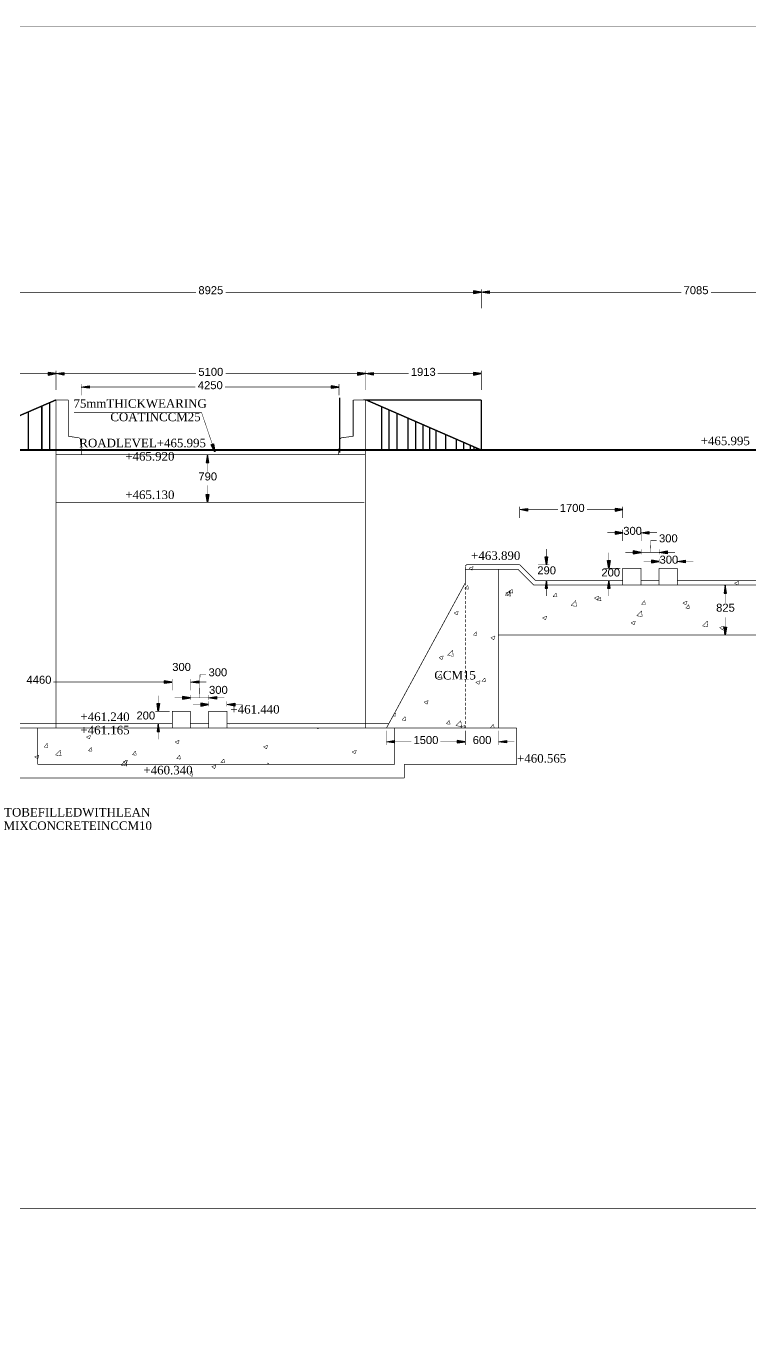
# Model space of a CAD drawing. Header units: millimetres. Extents: x 5 to 839, y 41 to 552.
# Drawn here: x 399.9 to 535.4, y 305.8 to 551.9 of the extents above; entities that cross this region are included whole.
import ezdxf

# ---------------------------------------------------------------- set-up
doc = ezdxf.new("R2010")
doc.units = ezdxf.units.MM
for name, color, linetype in [('H', 7, 'Continuous'), ('P', 7, 'Continuous'), ('T', 7, 'Continuous')]:
    doc.layers.add(name, color=color, linetype=linetype)

msp = doc.modelspace()

# ---------------------------------------------------------------- hatches: boundary and pattern name
at = {"layer": 'H', "linetype": 'Continuous'}
for points in [[(483.623, 501.844), (483.623, 502.32), (485.105, 502.056), (483.623, 501.844)], [(486.586, 501.844), (485.105, 502.056), (486.586, 502.32), (486.586, 501.844)], [(403.966, 486.569), (403.966, 487.027), (405.448, 486.816), (403.966, 486.569)], [(406.929, 486.569), (405.448, 486.816), (406.929, 487.027), (406.929, 486.569)], [(461.91, 486.569), (461.91, 487.027), (463.391, 486.816), (461.91, 486.569)], [(464.838, 486.569), (463.391, 486.816), (464.838, 487.027), (464.838, 486.569)], [(483.623, 486.569), (483.623, 487.027), (485.105, 486.816), (483.623, 486.569)], [(411.621, 484.064), (410.139, 484.329), (411.621, 484.54), (411.621, 484.064)], [(456.953, 484.064), (456.953, 484.54), (458.435, 484.329), (456.953, 484.064)], [(435.204, 472.175), (434.481, 473.481), (434.94, 473.657), (435.204, 472.175)], [(433.546, 470.182), (433.811, 471.664), (434.058, 470.182), (433.546, 470.182)], [(433.811, 462.686), (433.546, 464.167), (434.058, 464.167), (433.811, 462.686)], [(493.783, 461.081), (492.301, 461.345), (493.783, 461.539), (493.783, 461.081)], [(510.17, 461.081), (510.17, 461.539), (511.616, 461.345), (510.17, 461.081)], [(510.17, 456.759), (510.17, 457.235), (511.616, 457.024), (510.17, 456.759)], [(516.52, 456.759), (515.038, 457.024), (516.52, 457.235), (516.52, 456.759)], [(513.556, 453.073), (513.556, 453.584), (515.038, 453.337), (513.556, 453.073)], [(519.906, 453.073), (518.425, 453.337), (519.906, 453.584), (519.906, 453.073)], [(497.311, 451.009), (497.046, 452.49), (497.523, 452.49), (497.311, 451.009)], [(508.988, 450.321), (508.776, 451.82), (509.235, 451.82), (508.988, 450.321)], [(516.996, 451.379), (516.996, 451.855), (518.425, 451.644), (516.996, 451.379)], [(523.346, 451.379), (521.864, 451.644), (523.346, 451.855), (523.346, 451.379)], [(497.046, 446.599), (497.311, 448.045), (497.523, 446.599), (497.046, 446.599)], [(508.776, 446.599), (508.988, 448.045), (509.235, 446.599), (508.776, 446.599)], [(530.578, 445.717), (530.789, 447.199), (531.036, 445.717), (530.578, 445.717)], [(530.789, 437.833), (530.578, 439.314), (531.036, 439.314), (530.789, 437.833)], [(425.715, 428.819), (425.715, 429.295), (427.196, 429.031), (425.715, 428.819)], [(425.715, 428.819), (425.715, 429.295), (427.196, 429.031), (425.715, 428.819)], [(432.118, 428.819), (430.636, 429.031), (432.118, 429.295), (432.118, 428.819)], [(429.154, 425.82), (429.154, 426.332), (430.636, 426.067), (429.154, 425.82)], [(435.504, 425.82), (434.023, 426.067), (435.504, 426.332), (435.504, 425.82)], [(424.568, 423.527), (424.356, 425.009), (424.833, 425.009), (424.568, 423.527)], [(432.576, 424.55), (432.576, 425.062), (434.023, 424.797), (432.576, 424.55)], [(438.926, 424.55), (437.444, 424.797), (438.926, 425.062), (438.926, 424.55)], [(424.356, 419.77), (424.568, 421.252), (424.833, 419.77), (424.356, 419.77)], [(468.806, 417.601), (467.325, 417.812), (468.806, 418.077), (468.806, 417.601)], [(480.624, 417.601), (480.624, 418.077), (482.106, 417.812), (480.624, 417.601)], [(480.624, 417.601), (480.624, 418.077), (482.106, 417.812), (480.624, 417.601)], [(489.814, 417.601), (488.333, 417.812), (489.814, 418.077), (489.814, 417.601)]]:
    msp.add_hatch(color=256, dxfattribs=at).paths.add_polyline_path(points)

# ---------------------------------------------------------------- linework, layer by layer
at = {"layer": 'P'}
for points, const_width in [([(6.738, 41.769), (833.878, 41.769), (833.878, 551.886), (6.738, 551.886), (833.878, 551.886)], 0.085), ([(385.163, 502.073), (431.641, 502.073)], 0.085), ([(483.623, 502.073), (437.18, 502.073)], 0.085), ([(485.105, 499.057), (485.105, 502.655)], 0.085), ([(485.105, 499.057), (485.105, 502.655)], 0.085), ([(486.586, 502.073), (522.57, 502.073)], 0.085), ([(564.092, 502.073), (528.108, 502.073)], 0.085), ([(405.43, 483.782), (405.43, 487.38)], 0.085), ([(405.43, 483.782), (405.43, 487.38)], 0.085), ([(463.391, 483.782), (463.391, 487.38)], 0.085), ([(463.391, 483.782), (463.391, 487.38)], 0.085), ([(485.105, 483.782), (485.105, 487.38)], 0.085), ([(403.948, 486.833), (397.263, 486.833)], 0.085), ([(406.912, 486.833), (431.641, 486.833)], 0.085), ([(410.139, 482.759), (410.139, 484.875)], 0.085), ([(461.91, 486.833), (437.18, 486.833)], 0.085), ([(458.435, 482.759), (458.435, 484.875)], 0.085), ([(464.82, 486.833), (471.523, 486.833)], 0.085), ([(483.623, 486.833), (476.938, 486.833)], 0.085), ([(411.621, 484.329), (431.518, 484.329)], 0.085), ([(456.953, 484.329), (437.092, 484.329)], 0.085), ([(458.558, 482.3), (458.558, 472.017)], 0.254), ([(383.716, 472.511), (405.43, 481.912)], 0.254), ([(402.766, 480.73), (402.766, 472.511)], 0.254), ([(404.248, 481.365), (404.248, 472.511)], 0.254), ([(405.43, 481.912), (407.723, 481.912)], 0.127), ([(405.43, 481.912), (405.43, 420.405)], 0.127), ([(407.723, 475.103), (407.723, 481.912)], 0.127), ([(463.391, 481.912), (461.098, 481.912)], 0.127), ([(461.098, 481.912), (461.098, 475.103)], 0.127), ([(485.105, 472.511), (463.515, 481.912), (485.105, 481.912)], 0.254), ([(463.391, 420.405), (463.391, 481.912)], 0.127), ([(466.443, 480.572), (466.443, 472.511)], 0.254), ([(467.783, 479.972), (467.783, 472.511)], 0.254), ([(485.105, 472.511), (485.105, 481.912)], 0.254), ([(400.226, 479.637), (400.226, 472.511)], 0.254), ([(434.728, 473.569), (432.7, 479.513), (408.817, 479.513)], 0.085), ([(469.318, 479.337), (469.318, 472.511)], 0.254), ([(471.346, 478.455), (471.346, 472.511)], 0.254), ([(472.828, 477.802), (472.828, 472.511)], 0.254), ([(407.723, 475.103), (409.698, 474.804)], 0.127), ([(461.098, 475.103), (458.893, 474.804)], 0.127), ([(474.186, 477.22), (474.186, 472.511)], 0.254), ([(475.456, 476.673), (475.456, 472.511)], 0.254), ([(476.638, 476.162), (476.638, 472.511)], 0.254), ([(478.455, 475.403), (478.455, 472.511)], 0.254), ([(383.716, 472.511), (551.656, 472.511)], 0.339), ([(409.91, 474.68), (409.857, 474.751), (409.769, 474.786)], 0.127), ([(409.963, 474.557), (409.91, 474.68)], 0.127), ([(410.263, 471.664), (409.963, 474.557)], 0.127), ([(458.347, 471.664), (458.646, 474.557)], 0.127), ([(458.735, 474.68), (458.699, 474.61)], 0.127), ([(458.805, 474.751), (458.735, 474.68)], 0.127), ([(458.929, 474.804), (458.805, 474.751)], 0.127), ([(480.448, 474.504), (480.448, 472.511)], 0.254), ([(481.806, 473.957), (481.806, 472.511)], 0.254), ([(483.076, 473.41), (483.076, 472.511)], 0.254), ([(483.747, 473.11), (483.747, 472.511)], 0.254), ([(484.17, 472.899), (484.17, 472.511)], 0.254), ([(484.505, 472.775), (484.505, 472.511)], 0.254), ([(405.43, 472.511), (463.303, 472.511)], 0.127), ([(405.465, 471.664), (463.338, 471.664)], 0.127), ([(433.158, 471.664), (434.393, 471.664)], 0.085), ([(433.793, 470.182), (433.793, 468.489)], 0.085), ([(433.793, 464.185), (433.793, 465.878)], 0.085), ([(405.342, 462.703), (463.215, 462.703)], 0.127), ([(433.158, 462.703), (434.393, 462.703)], 0.085), ([(492.301, 459.775), (492.301, 461.892)], 0.085), ([(493.783, 461.345), (499.463, 461.345)], 0.085), ([(510.17, 461.345), (504.878, 461.345)], 0.085), ([(511.598, 459.775), (511.598, 461.892)], 0.085), ([(510.17, 457.024), (508.688, 457.024)], 0.085), ([(511.598, 455.454), (511.598, 457.57)], 0.085), ([(515.038, 455.454), (515.038, 457.57)], 0.085), ([(516.52, 457.024), (518.001, 457.024)], 0.085), ([(516.731, 453.337), (516.819, 455.542)], 0.085), ([(516.819, 455.542), (517.948, 455.542)], 0.085), ([(497.293, 452.49), (497.293, 453.972)], 0.085), ([(508.988, 451.82), (508.988, 453.302)], 0.085), ([(513.556, 453.337), (512.075, 453.337)], 0.085), ([(515.038, 452.967), (515.038, 453.884)], 0.085), ([(515.038, 453.337), (518.425, 453.337)], 0.085), ([(518.425, 452.967), (518.425, 453.884)], 0.085), ([(519.906, 453.337), (521.388, 453.337)], 0.085), ([(482.159, 450.832), (482.124, 450.744), (482.106, 450.656)], 0.127), ([(482.106, 447.622), (482.106, 450.585)], 0.127), ([(482.335, 451.009), (482.265, 450.956), (482.194, 450.903), (482.159, 450.832)], 0.127), ([(482.406, 451.044), (482.335, 451.009)], 0.127), ([(482.547, 451.062), (482.406, 451.044)], 0.127), ([(492.301, 451.009), (482.529, 451.009)], 0.127), ([(482.776, 450.374), (483.588, 450.674)], 0.085), ([(483.411, 450.162), (483.588, 450.674)], 0.085), ([(495.265, 448.045), (492.301, 451.009)], 0.127), ([(495.723, 451.009), (497.84, 451.009)], 0.085), ([(516.978, 451.644), (515.497, 451.644)], 0.085), ([(518.425, 451.273), (518.425, 452.191)], 0.085), ([(521.847, 451.273), (521.847, 452.191)], 0.085), ([(523.328, 451.644), (524.81, 451.644)], 0.085), ([(491.966, 450.162), (482.106, 450.162)], 0.127), ([(482.776, 450.374), (483.076, 450.162)], 0.085), ([(483.076, 450.162), (483.376, 450.003)], 0.085), ([(483.376, 450.003), (483.411, 450.162)], 0.085), ([(488.315, 450.162), (488.315, 420.405)], 0.127), ([(494.93, 447.199), (491.966, 450.162)], 0.127), ([(511.598, 448.045), (495.265, 448.045)], 0.127), ([(495.723, 448.045), (497.84, 448.045)], 0.085), ([(511.14, 450.338), (508.423, 450.338)], 0.085), ([(511.14, 448.045), (508.423, 448.045)], 0.085), ([(515.038, 447.199), (515.038, 450.338), (511.598, 450.338), (511.598, 447.199)], 0.127), ([(518.425, 448.045), (515.038, 448.045)], 0.127), ([(521.847, 450.338), (518.425, 450.338)], 0.127), ([(518.425, 450.338), (518.425, 447.199)], 0.127), ([(521.847, 447.199), (521.847, 450.338)], 0.127), ([(551.268, 448.045), (521.847, 448.045)], 0.127), ([(482.106, 447.622), (467.325, 420.405)], 0.127), ([(482.018, 446.528), (482.106, 446.617)], 0.085), ([(482.018, 446.528), (482.106, 446.528)], 0.085), ([(482.106, 447.622), (482.106, 447.163)], 0.169), ([(482.106, 446.864), (482.106, 446.264)], 0.169), ([(482.106, 445.982), (482.106, 445.417)], 0.169), ([(482.106, 446.617), (482.565, 447.163)], 0.085), ([(482.106, 446.528), (482.688, 446.44)], 0.085), ([(482.723, 446.44), (482.565, 447.163)], 0.085), ([(489.585, 445.294), (490.485, 446.229)], 0.085), ([(489.673, 445.717), (490.485, 446.052)], 0.085), ([(489.673, 445.717), (490.273, 445.347)], 0.085), ([(490.273, 445.805), (490.82, 446.44)], 0.085), ([(490.273, 445.347), (490.485, 446.017)], 0.085), ([(490.273, 445.805), (490.996, 445.717)], 0.085), ([(490.608, 445.135), (490.485, 446.229)], 0.085), ([(490.996, 445.717), (490.855, 446.44)], 0.085), ([(575.239, 447.199), (494.93, 447.199)], 0.127), ([(497.293, 446.617), (497.293, 445.135)], 0.085), ([(498.563, 445.082), (499.11, 445.717)], 0.085), ([(499.286, 444.994), (499.163, 445.717)], 0.085), ([(508.988, 446.617), (508.988, 445.135)], 0.085), ([(530.86, 447.199), (530.225, 447.199)], 0.085), ([(530.789, 445.717), (530.789, 443.865)], 0.085), ([(533.365, 447.922), (532.553, 447.587), (533.118, 447.199)], 0.085), ([(533.153, 447.199), (533.365, 447.922)], 0.085), ([(482.106, 445.135), (482.106, 444.535)], 0.169), ([(482.106, 444.235), (482.106, 443.689)], 0.169), ([(482.106, 443.389), (482.106, 442.807)], 0.169), ([(489.585, 445.294), (490.608, 445.135)], 0.085), ([(498.563, 445.047), (499.251, 444.994)], 0.085), ([(501.915, 443.353), (502.797, 444.324)], 0.085), ([(501.915, 443.353), (502.92, 443.23)], 0.085), ([(502.92, 443.23), (502.797, 444.324)], 0.085), ([(506.271, 444.782), (507.065, 445.135)], 0.085), ([(506.271, 444.782), (506.818, 444.412)], 0.085), ([(506.818, 444.324), (507.418, 444.994)], 0.085), ([(506.871, 444.412), (507.065, 445.135)], 0.085), ([(506.871, 444.324), (507.541, 444.288)], 0.085), ([(507.541, 444.288), (507.418, 444.994)], 0.085), ([(515.126, 443.6), (515.673, 444.288)], 0.085), ([(515.126, 443.6), (515.796, 443.565)], 0.085), ([(515.832, 443.565), (515.708, 444.288)], 0.085), ([(522.87, 443.9), (523.663, 444.2)], 0.085), ([(522.87, 443.865), (523.416, 443.477)], 0.085), ([(523.416, 443.477), (523.663, 444.2)], 0.085), ([(523.416, 442.877), (523.963, 443.565)], 0.085), ([(524.087, 442.842), (523.963, 443.565)], 0.085), ([(479.989, 441.995), (480.783, 442.33)], 0.085), ([(479.989, 441.995), (480.572, 441.607)], 0.085), ([(480.572, 441.607), (480.783, 442.295)], 0.085), ([(482.106, 442.507), (482.106, 441.96)], 0.169), ([(482.106, 441.66), (482.106, 441.06)], 0.169), ([(482.106, 440.813), (482.106, 440.214)], 0.169), ([(496.57, 441.06), (497.381, 441.396)], 0.085), ([(496.57, 441.06), (497.134, 440.69)], 0.085), ([(497.134, 440.69), (497.381, 441.396)], 0.085), ([(514.227, 441.448), (515.126, 442.383)], 0.085), ([(514.227, 441.448), (515.25, 441.325)], 0.085), ([(515.25, 441.272), (515.126, 442.383)], 0.085), ([(523.416, 442.877), (524.087, 442.842)], 0.085), ([(530.789, 439.332), (530.789, 441.184)], 0.085), ([(482.106, 439.914), (482.106, 439.332)], 0.169), ([(482.106, 439.067), (482.106, 438.485)], 0.169), ([(482.106, 438.185), (482.106, 437.638)], 0.169), ([(483.623, 437.85), (484.17, 438.485)], 0.085), ([(484.293, 437.762), (484.17, 438.485)], 0.085), ([(513.168, 440.178), (513.98, 440.478)], 0.085), ([(513.168, 440.126), (513.715, 439.755)], 0.085), ([(513.715, 439.755), (513.98, 440.478)], 0.085), ([(526.556, 439.543), (527.438, 440.478)], 0.085), ([(526.556, 439.543), (527.562, 439.367)], 0.085), ([(527.562, 439.367), (527.438, 440.478)], 0.085), ([(529.731, 439.244), (530.525, 439.543)], 0.085), ([(529.766, 439.244), (530.313, 438.82)], 0.085), ([(530.313, 438.82), (530.578, 439.543)], 0.085), ([(482.106, 437.339), (482.106, 436.739)], 0.169), ([(482.106, 436.457), (482.106, 435.892)], 0.169), ([(482.106, 435.61), (482.106, 435.01)], 0.169), ([(483.623, 437.85), (484.293, 437.762)], 0.085), ([(486.886, 437.339), (487.68, 437.674)], 0.085), ([(486.886, 437.339), (487.433, 436.951)], 0.085), ([(487.433, 436.951), (487.68, 437.674)], 0.085), ([(554.232, 437.85), (488.315, 437.85)], 0.127), ([(530.86, 437.85), (530.225, 437.85)], 0.085), ([(477.15, 433.652), (477.996, 433.952)], 0.085), ([(477.185, 433.617), (477.732, 433.229)], 0.085), ([(477.732, 433.229), (477.996, 433.952)], 0.085), ([(478.79, 434.04), (479.725, 434.975)], 0.085), ([(478.79, 434.04), (479.848, 433.864)], 0.085), ([(479.848, 433.864), (479.725, 434.975)], 0.085), ([(482.106, 434.71), (482.106, 434.164)], 0.169), ([(482.106, 433.864), (482.106, 433.282)], 0.169), ([(482.106, 433.017), (482.106, 432.435)], 0.169), ([(482.106, 432.135), (482.106, 431.535)], 0.169), ([(482.106, 431.288), (482.106, 430.689)], 0.169), ([(425.715, 429.048), (404.918, 429.048)], 0.085), ([(425.715, 429.048), (424.268, 429.048)], 0.085), ([(427.196, 427.514), (427.196, 429.63)], 0.085), ([(427.196, 427.514), (427.196, 429.63)], 0.085), ([(430.618, 427.514), (430.618, 429.63)], 0.085), ([(432.1, 429.048), (433.582, 429.048)], 0.085), ([(432.312, 426.085), (432.4, 430.442)], 0.085), ([(432.4, 430.442), (433.546, 430.442)], 0.085), ([(476.938, 429.895), (477.485, 430.53)], 0.085), ([(476.938, 429.895), (477.608, 429.807)], 0.085), ([(477.661, 429.807), (477.52, 430.53)], 0.085), ([(482.106, 430.389), (482.106, 429.842)], 0.169), ([(482.106, 429.542), (482.106, 428.96)], 0.169), ([(482.106, 428.66), (482.106, 428.113)], 0.169), ([(484.046, 428.995), (484.84, 429.295)], 0.085), ([(484.046, 428.995), (484.646, 428.625)], 0.085), ([(484.646, 428.572), (484.893, 429.295)], 0.085), ([(485.193, 429.172), (485.775, 429.807)], 0.085), ([(485.228, 429.172), (485.898, 429.084)], 0.085), ([(485.898, 429.084), (485.775, 429.807)], 0.085), ([(424.568, 425.027), (424.568, 426.508)], 0.085), ([(429.137, 426.085), (427.655, 426.085)], 0.085), ([(430.618, 425.697), (430.618, 426.632)], 0.085), ([(430.618, 426.085), (434.005, 426.085)], 0.085), ([(434.005, 425.697), (434.005, 426.632)], 0.085), ([(435.487, 426.085), (436.968, 426.085)], 0.085), ([(482.106, 427.814), (482.106, 427.214)], 0.169), ([(482.106, 426.932), (482.106, 426.367)], 0.169), ([(482.106, 426.085), (482.106, 425.485)], 0.169), ([(426.72, 423.545), (424.021, 423.545)], 0.085), ([(430.618, 420.405), (430.618, 423.545), (427.196, 423.545), (427.196, 420.405)], 0.127), ([(432.576, 424.815), (431.094, 424.815)], 0.085), ([(437.444, 420.405), (437.444, 423.545), (434.005, 423.545), (434.005, 420.405)], 0.127), ([(434.005, 424.462), (434.005, 425.397)], 0.085), ([(437.444, 424.462), (437.444, 425.397)], 0.085), ([(438.926, 424.815), (440.39, 424.815)], 0.085), ([(469.053, 422.645), (468.965, 423.404)], 0.085), ([(474.345, 425.274), (475.156, 425.573)], 0.085), ([(474.345, 425.274), (474.945, 424.886)], 0.085), ([(474.945, 424.886), (475.156, 425.573)], 0.085), ([(482.106, 425.185), (482.106, 424.639)], 0.169), ([(482.106, 424.339), (482.106, 423.757)], 0.169), ([(482.106, 423.492), (482.106, 422.91)], 0.169), ([(427.196, 421.252), (379.483, 421.252)], 0.127), ([(426.72, 421.252), (424.021, 421.252)], 0.085), ([(434.005, 421.252), (430.618, 421.252)], 0.127), ([(434.005, 421.252), (430.618, 421.252)], 0.127), ([(467.783, 421.252), (437.444, 421.252)], 0.127), ([(437.815, 421.252), (437.991, 421.164), (438.027, 421.252)], 0.085), ([(468.559, 422.698), (469.053, 422.645)], 0.085), ([(470.253, 421.922), (470.8, 422.557)], 0.085), ([(470.253, 421.922), (470.958, 421.852)], 0.085), ([(470.958, 421.852), (470.835, 422.557)], 0.085), ([(478.543, 421.217), (479.09, 421.852)], 0.085), ([(478.543, 421.217), (479.213, 421.128)], 0.085), ([(479.266, 421.128), (479.09, 421.852)], 0.085), ([(480.325, 420.864), (481.259, 421.799)], 0.085), ([(480.36, 420.864), (481.383, 420.705)], 0.085), ([(481.383, 420.705), (481.259, 421.799)], 0.085), ([(481.259, 420.617), (482.053, 420.917)], 0.085), ([(481.894, 420.405), (482.053, 420.917)], 0.085), ([(482.106, 422.61), (482.106, 422.063)], 0.169), ([(482.106, 421.763), (482.106, 421.164)], 0.169), ([(482.106, 420.864), (482.106, 420.405)], 0.169), ([(486.798, 420.441), (487.345, 421.128)], 0.085), ([(487.521, 420.405), (487.398, 421.128)], 0.085), ([(491.755, 420.405), (379.148, 420.405)], 0.127), ([(402.008, 420.405), (402.008, 413.597)], 0.127), ([(411.11, 418.747), (411.903, 419.047)], 0.085), ([(411.11, 418.747), (411.692, 418.377)], 0.085), ([(411.692, 418.377), (411.903, 419.047)], 0.085), ([(424.568, 419.77), (424.568, 418.289)], 0.085), ([(454.29, 420.405), (454.537, 420.229)], 0.085), ([(454.589, 420.229), (454.625, 420.405)], 0.085), ([(467.325, 419.947), (467.325, 417.266)], 0.085), ([(468.895, 420.405), (468.895, 413.597)], 0.127), ([(491.755, 420.405), (491.755, 413.597), (470.711, 413.597)], 0.127), ([(481.259, 420.617), (481.542, 420.405)], 0.085), ([(482.106, 419.947), (482.106, 417.266)], 0.085), ([(482.106, 419.947), (482.106, 417.266)], 0.085), ([(486.798, 420.441), (487.521, 420.405)], 0.085), ([(488.315, 419.947), (488.315, 417.266)], 0.085), ([(403.19, 416.842), (403.737, 417.53)], 0.085), ([(403.19, 416.842), (403.86, 416.807)], 0.085), ([(403.913, 416.807), (403.789, 417.53)], 0.085), ([(405.306, 415.361), (406.241, 416.295)], 0.085), ([(406.365, 415.202), (406.241, 416.295)], 0.085), ([(411.48, 416.137), (412.044, 416.807)], 0.085), ([(411.48, 416.137), (412.168, 416.084)], 0.085), ([(412.168, 416.084), (412.044, 416.807)], 0.085), ([(419.735, 415.413), (420.282, 416.084)], 0.085), ([(420.458, 415.361), (420.335, 416.084)], 0.085), ([(427.69, 417.83), (428.502, 418.112)], 0.085), ([(427.69, 417.83), (428.29, 417.442)], 0.085), ([(428.29, 417.442), (428.502, 418.112)], 0.085), ([(444.288, 416.895), (445.1, 417.195)], 0.085), ([(444.288, 416.895), (444.853, 416.507)], 0.085), ([(444.853, 416.507), (445.1, 417.195)], 0.085), ([(460.887, 415.96), (461.698, 416.295)], 0.085), ([(460.887, 415.96), (461.433, 415.572)], 0.085), ([(461.433, 415.572), (461.698, 416.26)], 0.085), ([(468.806, 417.83), (471.981, 417.83)], 0.085), ([(480.607, 417.83), (477.397, 417.83)], 0.085), ([(480.607, 417.83), (479.143, 417.83)], 0.085), ([(489.797, 417.83), (491.278, 417.83)], 0.085), ([(401.408, 415.025), (402.22, 415.325)], 0.085), ([(401.408, 415.025), (402.008, 414.655)], 0.085), ([(468.895, 413.597), (402.008, 413.597)], 0.127), ([(402.008, 414.655), (402.22, 415.325)], 0.085), ([(405.342, 415.361), (406.365, 415.202)], 0.085), ([(417.618, 413.456), (418.553, 414.39)], 0.085), ([(418.006, 414.091), (418.818, 414.39)], 0.085), ([(418.006, 414.091), (418.553, 413.72)], 0.085), ([(418.677, 413.297), (418.553, 414.39)], 0.085), ([(418.553, 413.72), (418.818, 414.39)], 0.085), ([(419.735, 415.413), (420.458, 415.325)], 0.085), ([(428.043, 414.69), (428.59, 415.361)], 0.085), ([(428.043, 414.69), (428.713, 414.602)], 0.085), ([(428.748, 414.602), (428.59, 415.361)], 0.085), ([(434.605, 413.173), (435.398, 413.508)], 0.085), ([(436.298, 413.967), (436.845, 414.602)], 0.085), ([(436.298, 413.967), (437.021, 413.879)], 0.085), ([(437.021, 413.879), (436.88, 414.602)], 0.085), ([(444.888, 413.597), (445.135, 413.879)], 0.085), ([(445.223, 413.597), (445.188, 413.879)], 0.085), ([(470.711, 413.597), (470.711, 411.057)], 0.127), ([(470.711, 411.057), (355.177, 411.057)], 0.127), ([(417.671, 413.456), (418.677, 413.297)], 0.085), ([(430.495, 412.115), (430.865, 412.485)], 0.085), ([(430.495, 411.48), (431.006, 411.392)], 0.085), ([(431.006, 411.392), (430.865, 412.485)], 0.085), ([(434.605, 413.173), (435.151, 412.785)], 0.085), ([(435.151, 412.785), (435.398, 413.456)], 0.085), ([(51.276, 330.359), (621.418, 330.359)], 0.085)]:
    msp.add_lwpolyline(points, dxfattribs=dict(at, const_width=const_width))
for points in [[(483.623, 502.32), (483.623, 501.862), (485.105, 502.073), (483.623, 502.32)], [(486.586, 502.32), (486.586, 501.862), (485.105, 502.073), (486.586, 502.32)], [(403.948, 487.045), (403.948, 486.569), (405.43, 486.833), (403.948, 487.045)], [(406.912, 487.045), (406.912, 486.569), (405.43, 486.833), (406.912, 487.045)], [(461.91, 487.045), (461.91, 486.569), (463.391, 486.833), (461.91, 487.045)], [(464.82, 487.045), (464.82, 486.569), (463.391, 486.833), (464.82, 487.045)], [(483.623, 487.045), (483.623, 486.569), (485.105, 486.833), (483.623, 487.045)], [(411.621, 484.54), (411.621, 484.082), (410.139, 484.329), (411.621, 484.54)], [(456.953, 484.54), (456.953, 484.082), (458.435, 484.329), (456.953, 484.54)], [(434.94, 473.657), (435.187, 472.175), (434.481, 473.498), (434.94, 473.657)], [(433.546, 470.182), (434.04, 470.182), (433.793, 471.664), (433.546, 470.182)], [(433.546, 464.185), (434.04, 464.185), (433.793, 462.703), (433.546, 464.185)], [(493.783, 461.557), (493.783, 461.081), (492.301, 461.345), (493.783, 461.557)], [(510.17, 461.557), (510.17, 461.081), (511.598, 461.345), (510.17, 461.557)], [(510.17, 457.235), (510.17, 456.777), (511.598, 457.024), (510.17, 457.235)], [(516.52, 457.235), (516.52, 456.777), (515.038, 457.024), (516.52, 457.235)], [(513.556, 453.602), (513.556, 453.09), (515.038, 453.337), (513.556, 453.602)], [(519.906, 453.602), (519.906, 453.09), (518.425, 453.337), (519.906, 453.602)], [(497.046, 452.49), (497.505, 452.49), (497.293, 451.009), (497.046, 452.49)], [(508.776, 451.82), (509.235, 451.82), (508.988, 450.338), (508.776, 451.82)], [(516.978, 451.855), (516.978, 451.397), (518.425, 451.644), (516.978, 451.855)], [(523.328, 451.855), (523.328, 451.397), (521.847, 451.644), (523.328, 451.855)], [(497.046, 446.617), (497.505, 446.617), (497.293, 448.045), (497.046, 446.617)], [(508.776, 446.617), (509.235, 446.617), (508.988, 448.045), (508.776, 446.617)], [(530.578, 445.717), (531.036, 445.717), (530.789, 447.199), (530.578, 445.717)], [(530.578, 439.332), (531.036, 439.332), (530.789, 437.85), (530.578, 439.332)], [(425.715, 429.295), (425.715, 428.837), (427.196, 429.048), (425.715, 429.295)], [(425.715, 429.295), (425.715, 428.837), (427.196, 429.048), (425.715, 429.295)], [(432.1, 429.295), (432.1, 428.837), (430.618, 429.048), (432.1, 429.295)], [(429.137, 426.332), (429.137, 425.82), (430.618, 426.085), (429.137, 426.332)], [(435.487, 426.332), (435.487, 425.82), (434.005, 426.085), (435.487, 426.332)], [(424.356, 425.027), (424.815, 425.027), (424.568, 423.545), (424.356, 425.027)], [(432.576, 425.062), (432.576, 424.55), (434.005, 424.815), (432.576, 425.062)], [(438.926, 425.062), (438.926, 424.55), (437.444, 424.815), (438.926, 425.062)], [(424.356, 419.77), (424.815, 419.77), (424.568, 421.252), (424.356, 419.77)], [(468.806, 418.077), (468.806, 417.618), (467.325, 417.83), (468.806, 418.077)], [(480.607, 418.077), (480.607, 417.618), (482.106, 417.83), (480.607, 418.077)], [(480.607, 418.077), (480.607, 417.618), (482.106, 417.83), (480.607, 418.077)], [(489.797, 418.077), (489.797, 417.618), (488.315, 417.83), (489.797, 418.077)]]:
    msp.add_lwpolyline(points, dxfattribs=at)

# ---------------------------------------------------------------- texts
at = {"layer": 'T', "attachment_point": 7}
for s, insert, char_height in [('{\\fArial|b0|i0|c0|p18;8925}', (432.1, 501.7), 1.5), ('{\\fArial|b0|i0|c0|p18;7085}', (523, 501.7), 1.5), ('{\\fArial|b0|i0|c0|p18;5100}', (432.1, 486.4), 1.5), ('{\\fArial|b0|i0|c0|p18;1913}', (471.9, 486.4), 1.5), ('{\\fArial|b0|i0|c0|p18;4250}', (432, 483.9), 1.5), ('{\\fTimes New Roman|b0|i0|c0|p18;75mmTHICKWEARING}', (408.7, 480.4), 1.6), ('{\\fTimes New Roman|b0|i0|c0|p18;COATINCCM25}', (415.6, 477.9), 1.6), ('{\\fTimes New Roman|b0|i0|c0|p18;+465.995}', (526.2, 473.4), 1.6), ('{\\fTimes New Roman|b0|i0|c0|p18;ROADLEVEL+465.995}', (409.8, 473), 1.6), ('{\\fTimes New Roman|b0|i0|c0|p18;+465.920}', (418.4, 470.5), 1.6), ('{\\fArial|b0|i0|c0|p18;790}', (432.1, 466.8), 1.5), ('{\\fTimes New Roman|b0|i0|c0|p18;+465.130}', (418.4, 463.3), 1.6), ('{\\fArial|b0|i0|c0|p18;1700}', (499.8, 460.9), 1.5), ('{\\fArial|b0|i0|c0|p18;300}', (511.7, 456.6), 1.5), ('{\\fArial|b0|i0|c0|p18;300}', (518.4, 455.2), 1.5), ('{\\fTimes New Roman|b0|i0|c0|p18;+463.890}', (483.2, 451.9), 1.6), ('{\\fArial|b0|i0|c0|p18;290}', (495.6, 449.2), 1.5), ('{\\fArial|b0|i0|c0|p18;300}', (518.5, 451.2), 1.5), ('{\\fArial|b0|i0|c0|p18;200}', (507.6, 448.8), 1.5), ('{\\fArial|b0|i0|c0|p18;825}', (529.1, 442.2), 1.5), ('{\\fArial|b0|i0|c0|p18;300}', (427.2, 431.1), 1.5), ('{\\fArial|b0|i0|c0|p18;300}', (434, 430.1), 1.5), ('{\\fTimes New Roman|b0|i0|c0|p18;CCM15}', (476.3, 429.5), 1.6), ('{\\fArial|b0|i0|c0|p18;4460}', (399.9, 428.7), 1.5), ('{\\fArial|b0|i0|c0|p18;300}', (434.1, 426.8), 1.5), ('{\\fTimes New Roman|b0|i0|c0|p18;+461.240}', (410, 421.7), 1.6), ('{\\fArial|b0|i0|c0|p18;200}', (420.5, 422), 1.5), ('{\\fTimes New Roman|b0|i0|c0|p18;+461.440}', (438.1, 423.1), 1.6), ('{\\fTimes New Roman|b0|i0|c0|p18;+461.165}', (410, 419.2), 1.6), ('{\\fArial|b0|i0|c0|p18;1500}', (472.4, 417.4), 1.5), ('{\\fArial|b0|i0|c0|p18;600}', (483.5, 417.4), 1.5), ('{\\fTimes New Roman|b0|i0|c0|p18;+460.565}', (491.8, 413.9), 1.6), ('{\\fTimes New Roman|b0|i0|c0|p18;+460.340}', (421.8, 411.7), 1.6), ('{\\fTimes New Roman|b0|i0|c0|p18;TOBEFILLEDWITHLEAN}', (395.7, 403.8), 1.6), ('{\\fTimes New Roman|b0|i0|c0|p18;MIXCONCRETEINCCM10}', (395.6, 401.3), 1.6)]:
    msp.add_mtext(s, dxfattribs=dict(at, insert=insert, char_height=char_height))

doc.saveas('drawing.dxf')
